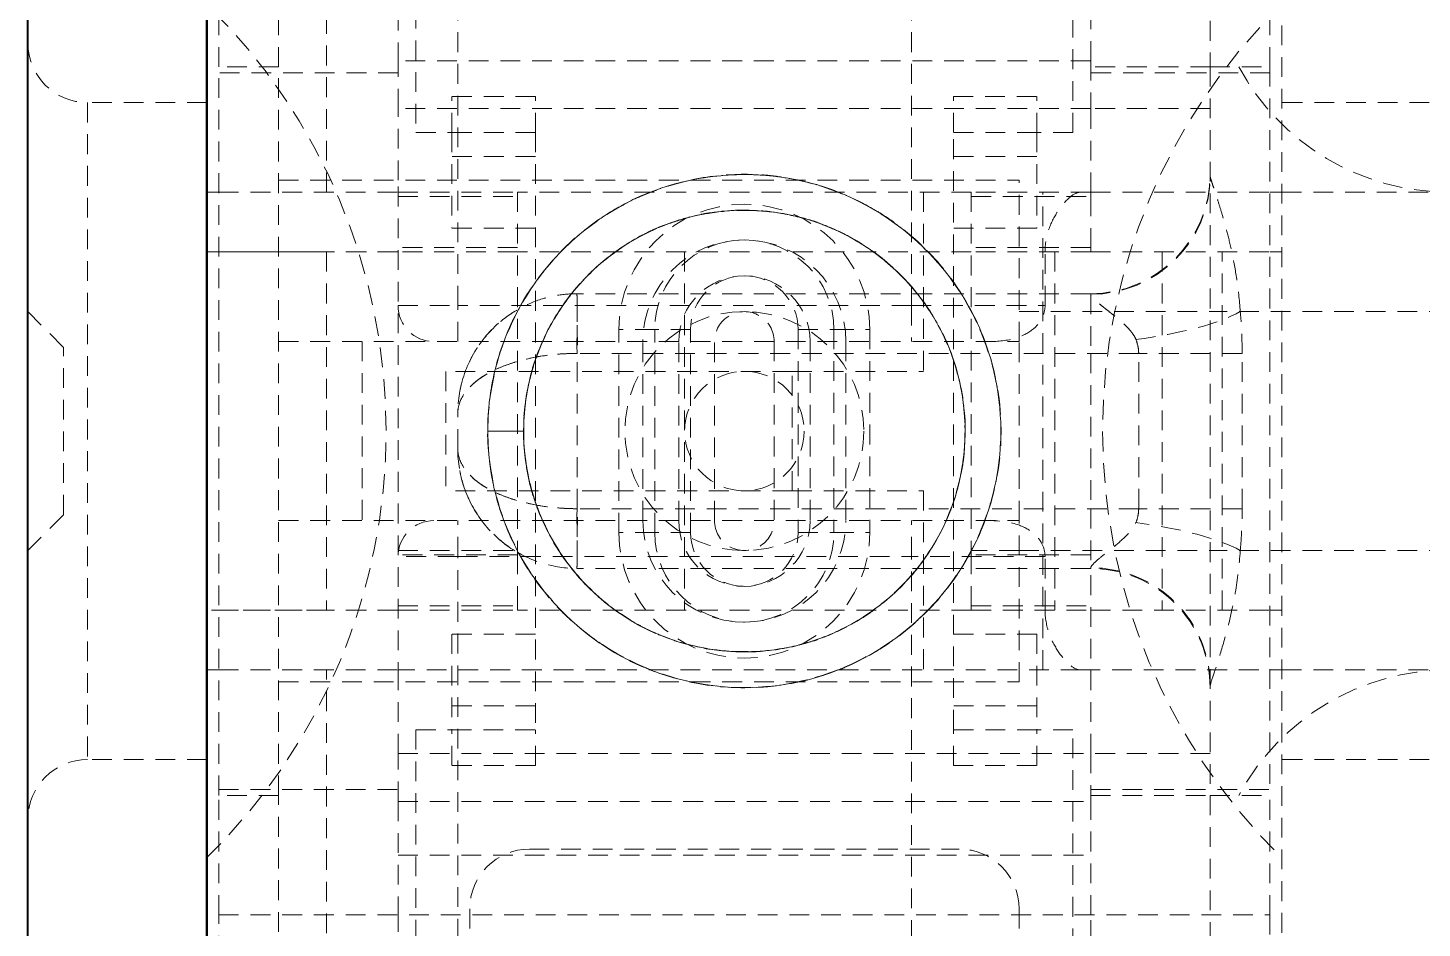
# Model space of a CAD drawing. Header units: inches. Extents: x 6934 to 18973, y 4254 to 7629.
# Drawn here: x 17077.08 to 17088.75, y 4861.29 to 4868.83 of the extents above; entities that cross this region are included whole.
import ezdxf

# ---------------------------------------------------------------- set-up
doc = ezdxf.new("R2010")
doc.units = ezdxf.units.IN
doc.header["$MEASUREMENT"] = 0
doc.linetypes.add('입력 정류부 ASSY$0$DASHED', pattern=[0.2067, 0.1654, -0.0413])
for name, color, linetype, lineweight, true_color in [('입력 정류부 ASSY$0$가려진 것(ISO)', 2, '입력 정류부 ASSY$0$DASHED', 18, 0xffff00), ('입력 정류부 ASSY$0$가려진 좁은 것(ISO)', 2, '입력 정류부 ASSY$0$DASHED', 18, 0xffff00), ('입력 정류부 ASSY$0$가시적인 것(ISO)', 3, 'Continuous', 40, 0x00ff00)]:
    doc.layers.add(name, color=color, linetype=linetype, lineweight=lineweight, true_color=true_color)

# ---------------------------------------------------------------- blocks, each defined once
blk = doc.blocks.new('입력 정류부 ASSY')
at = {"layer": '입력 정류부 ASSY$0$가려진 것(ISO)'}
for p, q in [((426.254, 611.099), (426.254, 607.94)), ((431.754, 607.94), (431.754, 611.099)), ((425.504, 607.44), (425.504, 610.44)), ((433.504, 601.24), (433.504, 609.64)), ((424.604, 608.49), (424.604, 609.49)), ((426.104, 609.49), (426.104, 608.54)), ((431.904, 608.54), (431.904, 609.49)), ((433.404, 608.49), (433.404, 609.49)), ((426.104, 608.14), (426.104, 608.54)), ((431.904, 608.54), (426.104, 608.54)), ((431.904, 608.54), (431.904, 608.14)), ((425.104, 608.49), (424.604, 608.49)), ((424.604, 602.39), (424.604, 608.49)), ((425.104, 602.39), (425.104, 608.49)), ((432.904, 608.49), (432.904, 602.39)), ((432.904, 608.49), (433.404, 608.49)), ((433.404, 608.49), (433.404, 602.39)), ((424.504, 608.19), (423.504, 608.19)), ((426.554, 607.94), (426.554, 608.24)), ((427.254, 608.24), (426.554, 608.24)), ((427.254, 607.94), (427.254, 608.24)), ((430.754, 607.94), (430.754, 608.24)), ((430.754, 608.24), (431.454, 608.24)), ((431.454, 607.94), (431.454, 608.24)), ((435.004, 608.19), (433.504, 608.19)), ((426.104, 607.54), (426.104, 608.14)), ((431.904, 608.14), (426.104, 608.14)), ((431.904, 607.44), (431.904, 608.14)), ((432.904, 608.14), (431.904, 608.14)), ((426.254, 607.94), (426.554, 607.94)), ((426.554, 607.94), (426.554, 607.14)), ((427.254, 607.94), (427.254, 602.94)), ((430.754, 602.94), (430.754, 607.94)), ((431.754, 607.94), (431.454, 607.94)), ((431.454, 607.94), (431.454, 607.14)), ((427.254, 607.74), (426.554, 607.74)), ((431.454, 607.74), (430.754, 607.74)), ((425.104, 607.54), (431.304, 607.54)), ((426.104, 603.34), (426.104, 607.54)), ((431.304, 606.19), (431.304, 607.54)), ((424.604, 607.44), (424.504, 607.44)), ((424.604, 607.44), (426.104, 607.44)), ((426.104, 607.44), (427.104, 607.44)), ((430.904, 607.44), (427.104, 607.44)), ((427.104, 607.44), (427.104, 604.44)), ((430.504, 607.44), (430.504, 605.94)), ((430.904, 607.44), (430.904, 604.44)), ((431.904, 607.44), (430.904, 607.44)), ((431.504, 603.44), (431.504, 607.44)), ((431.904, 607.404), (431.904, 607.44)), ((431.904, 607.44), (433.404, 607.44)), ((431.904, 607.404), (431.904, 606.977)), ((433.504, 607.44), (433.404, 607.44)), ((433.504, 607.44), (434.904, 607.44)), ((427.254, 607.14), (426.554, 607.14)), ((431.454, 607.14), (430.754, 607.14)), ((424.504, 606.94), (425.504, 606.94)), ((426.104, 606.94), (425.504, 606.94)), ((427.104, 606.94), (426.104, 606.94)), ((430.904, 606.94), (427.104, 606.94)), ((428.504, 606.94), (428.504, 603.94)), ((431.904, 606.94), (430.904, 606.94)), ((431.522, 606.49), (431.522, 606.94)), ((431.604, 606.94), (431.604, 603.94)), ((431.904, 606.977), (431.904, 606.94)), ((432.504, 606.94), (432.504, 603.94)), ((433.504, 606.94), (433.404, 606.94)), ((431.904, 606.59), (427.604, 606.59)), ((423.304, 606.14), (423.004, 606.44)), ((431.304, 606.44), (432.904, 606.44)), ((425.104, 606.19), (431.304, 606.19)), ((425.804, 606.19), (425.804, 604.69)), ((431.304, 604.69), (431.304, 606.19)), ((423.304, 604.74), (423.304, 606.14)), ((426.504, 605.94), (426.504, 604.94)), ((429.404, 605.94), (426.504, 605.94)), ((429.404, 605.94), (430.504, 605.94)), ((429.404, 604.94), (429.404, 605.94)), ((426.604, 605.29), (426.604, 605.59)), ((429.404, 604.94), (426.504, 604.94)), ((429.404, 604.94), (430.504, 604.94)), ((430.504, 604.94), (430.504, 603.44)), ((423.304, 604.74), (423.004, 604.44)), ((425.104, 604.69), (431.304, 604.69)), ((431.304, 603.34), (431.304, 604.69)), ((426.104, 604.44), (427.104, 604.44)), ((427.104, 604.44), (427.104, 604.404)), ((430.904, 604.404), (430.904, 604.44)), ((431.304, 604.44), (430.904, 604.44)), ((431.304, 604.44), (432.904, 604.44)), ((427.104, 603.977), (427.104, 604.404)), ((430.904, 603.977), (430.904, 604.404)), ((431.522, 603.94), (431.522, 604.39)), ((431.904, 604.29), (427.604, 604.29)), ((431.904, 602.74), (431.904, 604.29)), ((427.104, 603.94), (427.104, 603.977)), ((430.904, 603.977), (430.904, 603.94)), ((425.504, 603.94), (424.504, 603.94)), ((426.104, 603.94), (425.504, 603.94)), ((426.104, 603.94), (427.104, 603.94)), ((430.904, 603.94), (427.104, 603.94)), ((430.904, 603.94), (431.904, 603.94)), ((433.404, 603.94), (433.504, 603.94)), ((426.554, 603.74), (426.554, 602.94)), ((427.254, 603.74), (426.554, 603.74)), ((431.454, 603.74), (430.754, 603.74)), ((431.454, 603.74), (431.454, 602.94)), ((424.504, 603.44), (424.604, 603.44)), ((424.604, 603.44), (426.104, 603.44)), ((425.504, 600.44), (425.504, 603.44)), ((431.819, 603.44), (426.104, 603.44)), ((431.819, 603.44), (433.404, 603.44)), ((433.504, 603.44), (433.404, 603.44)), ((433.504, 603.44), (434.904, 603.44)), ((425.104, 603.34), (431.304, 603.34)), ((426.104, 602.74), (426.104, 603.34)), ((427.254, 603.14), (426.554, 603.14)), ((431.454, 603.14), (430.754, 603.14)), ((426.254, 602.94), (426.554, 602.94)), ((426.254, 602.94), (426.254, 599.782)), ((426.554, 602.64), (426.554, 602.94)), ((427.254, 602.64), (427.254, 602.94)), ((430.754, 602.64), (430.754, 602.94)), ((431.754, 602.94), (431.454, 602.94)), ((431.454, 602.64), (431.454, 602.94)), ((431.754, 599.782), (431.754, 602.94)), ((424.504, 602.69), (423.504, 602.69)), ((426.104, 602.34), (426.104, 602.74)), ((426.104, 602.74), (431.904, 602.74)), ((431.904, 602.74), (431.904, 602.34)), ((432.904, 602.74), (431.904, 602.74)), ((435.004, 602.69), (433.504, 602.69)), ((427.254, 602.64), (426.554, 602.64)), ((430.754, 602.64), (431.454, 602.64)), ((425.104, 602.39), (424.604, 602.39)), ((424.604, 601.39), (424.604, 602.39)), ((426.104, 602.34), (426.104, 601.39)), ((426.104, 602.34), (431.904, 602.34)), ((431.904, 601.39), (431.904, 602.34)), ((432.904, 602.39), (433.404, 602.39)), ((433.404, 601.39), (433.404, 602.39)), ((426.104, 601.89), (431.904, 601.89)), ((427.204, 601.94), (430.804, 601.94)), ((424.604, 601.39), (433.404, 601.39)), ((424.604, 595.74), (424.604, 601.39)), ((426.104, 595.94), (426.104, 601.39)), ((426.704, 601.44), (426.704, 600.44)), ((431.304, 601.44), (431.304, 600.44)), ((431.904, 588.44), (431.904, 601.39)), ((433.404, 601.39), (433.404, 587.94))]:
    blk.add_line(p, q, dxfattribs=at)
for radius in [1, 0.5]:
    blk.add_circle((429.004, 605.44), radius, dxfattribs=at)
for centre, radius, start, end in [((421.004, 605.44), 5, 314.427, 45.573), ((437.004, 605.44), 5, 134.427, 225.573), ((423.504, 608.69), 0.5, 180, 270), ((434.904, 609.44), 2, 208.3594, 270), ((431.904, 607.59), 1, 270, 359.9996), ((426.404, 606.49), 0.3, 180, 270), ((426.404, 604.39), 0.3, 90, 180), ((431.904, 603.29), 1, 359.9997, 90), ((434.904, 601.44), 2, 90, 151.6406), ((423.504, 602.19), 0.5, 90, 180), ((427.204, 601.44), 0.5, 90, 180), ((430.804, 601.44), 0.5, 0, 90)]:
    blk.add_arc(centre, radius, start, end, dxfattribs=at)
for points, knots in [([(426.857, 605.44), (426.856, 605.215), (426.89, 604.99), (426.96, 604.776), (426.999, 604.654), (427.05, 604.536), (427.111, 604.424), (427.28, 604.114), (427.524, 603.845), (427.817, 603.649), (427.904, 603.591), (427.995, 603.539), (428.089, 603.495), (428.314, 603.389), (428.559, 603.325), (428.806, 603.302), (429.141, 603.272), (429.483, 603.317), (429.796, 603.441), (429.811, 603.447), (429.827, 603.454), (429.842, 603.46), (430.167, 603.598), (430.455, 603.82), (430.677, 604.094), (430.813, 604.261), (430.924, 604.449), (431.003, 604.649), (431.054, 604.777), (431.092, 604.91), (431.116, 605.045), (431.179, 605.393), (431.158, 605.755), (431.052, 606.092), (431.024, 606.182), (430.99, 606.27), (430.95, 606.356), (430.84, 606.589), (430.685, 606.802), (430.499, 606.982), (430.264, 607.208), (429.979, 607.384), (429.669, 607.485), (429.643, 607.493), (429.618, 607.501), (429.593, 607.508), (429.253, 607.604), (428.89, 607.612), (428.545, 607.538), (428.344, 607.495), (428.149, 607.423), (427.969, 607.324), (427.839, 607.253), (427.718, 607.168), (427.607, 607.072), (427.34, 606.841), (427.129, 606.545), (427, 606.217), (426.969, 606.138), (426.943, 606.057), (426.922, 605.975), (426.855, 605.715), (426.84, 605.442), (426.873, 605.176), (426.913, 604.862), (427.019, 604.556), (427.189, 604.288), (427.208, 604.258), (427.229, 604.228), (427.25, 604.198), (427.454, 603.911), (427.732, 603.676), (428.047, 603.518), (428.222, 603.43), (428.409, 603.365), (428.601, 603.328), (428.756, 603.299), (428.914, 603.287), (429.07, 603.293), (429.423, 603.306), (429.773, 603.404), (430.079, 603.579), (430.144, 603.616), (430.207, 603.657), (430.268, 603.701), (430.493, 603.864), (430.684, 604.074), (430.83, 604.31), (430.991, 604.571), (431.099, 604.866), (431.137, 605.171), (431.143, 605.216), (431.147, 605.262), (431.15, 605.308), (431.171, 605.66), (431.102, 606.017), (430.955, 606.338), (430.878, 606.507), (430.78, 606.667), (430.661, 606.811), (430.555, 606.939), (430.432, 607.055), (430.299, 607.154), (430.016, 607.366), (429.683, 607.509), (429.334, 607.564), (429.269, 607.575), (429.204, 607.582), (429.139, 607.586), (428.852, 607.604), (428.562, 607.561), (428.291, 607.465), (428.011, 607.366), (427.749, 607.211), (427.533, 607.008), (427.492, 606.969), (427.453, 606.93), (427.416, 606.888), (427.179, 606.627), (427.009, 606.306), (426.921, 605.964), (426.877, 605.793), (426.854, 605.617), (426.854, 605.44), (426.854, 605.264), (426.877, 605.087), (426.921, 604.916), (427.009, 604.575), (427.179, 604.254), (427.416, 603.992), (427.453, 603.951), (427.492, 603.911), (427.533, 603.873), (427.749, 603.67), (428.011, 603.514), (428.291, 603.415), (428.562, 603.32), (428.852, 603.276), (429.139, 603.295), (429.204, 603.299), (429.269, 603.306), (429.334, 603.316), (429.683, 603.372), (430.016, 603.515), (430.299, 603.726), (430.432, 603.826), (430.555, 603.941), (430.661, 604.07), (430.78, 604.213), (430.878, 604.373), (430.955, 604.543), (431.102, 604.864), (431.171, 605.22), (431.15, 605.573), (431.147, 605.618), (431.143, 605.664), (431.137, 605.71), (431.099, 606.014), (430.991, 606.31), (430.83, 606.571), (430.684, 606.807), (430.493, 607.016), (430.268, 607.18), (430.207, 607.224), (430.144, 607.264), (430.079, 607.302), (429.773, 607.477), (429.423, 607.575), (429.07, 607.587), (428.914, 607.593), (428.756, 607.582), (428.601, 607.552), (428.409, 607.515), (428.222, 607.451), (428.047, 607.363), (427.732, 607.204), (427.454, 606.97), (427.25, 606.682), (427.229, 606.653), (427.208, 606.623), (427.189, 606.592), (427.019, 606.325), (426.913, 606.018), (426.873, 605.704), (426.84, 605.438), (426.855, 605.165), (426.922, 604.906), (426.943, 604.823), (426.969, 604.743), (427, 604.664), (427.129, 604.335), (427.34, 604.04), (427.607, 603.809), (427.718, 603.712), (427.839, 603.627), (427.969, 603.556), (428.149, 603.457), (428.344, 603.386), (428.545, 603.342), (428.89, 603.268), (429.253, 603.277), (429.593, 603.372), (429.618, 603.38), (429.643, 603.387), (429.669, 603.396), (429.979, 603.496), (430.264, 603.672), (430.499, 603.899), (430.685, 604.078), (430.84, 604.291), (430.95, 604.525), (430.99, 604.61), (431.024, 604.699), (431.052, 604.789), (431.158, 605.126), (431.179, 605.488), (431.116, 605.835), (431.092, 605.97), (431.054, 606.104), (431.003, 606.232), (430.924, 606.432), (430.813, 606.619), (430.677, 606.787), (430.455, 607.061), (430.167, 607.282), (429.842, 607.42), (429.827, 607.427), (429.811, 607.433), (429.796, 607.439), (429.483, 607.563), (429.141, 607.609), (428.806, 607.578), (428.559, 607.556), (428.314, 607.492), (428.089, 607.386), (427.995, 607.341), (427.904, 607.29), (427.817, 607.232), (427.524, 607.035), (427.28, 606.767), (427.111, 606.457), (427.05, 606.344), (426.999, 606.226), (426.96, 606.105), (426.89, 605.891), (426.856, 605.665), (426.857, 605.44)], [0, 0, 0, 0, 0.012497, 0.012497, 0.012497, 0.019608, 0.019608, 0.019608, 0.039216, 0.039216, 0.039216, 0.045003, 0.045003, 0.045003, 0.058824, 0.058824, 0.058824, 0.0775, 0.0775, 0.0775, 0.078431, 0.078431, 0.078431, 0.098039, 0.098039, 0.098039, 0.109997, 0.109997, 0.109997, 0.117647, 0.117647, 0.117647, 0.137255, 0.137255, 0.137255, 0.142503, 0.142503, 0.142503, 0.156863, 0.156863, 0.156863, 0.174999, 0.174999, 0.174999, 0.176471, 0.176471, 0.176471, 0.196078, 0.196078, 0.196078, 0.207498, 0.207498, 0.207498, 0.215686, 0.215686, 0.215686, 0.235294, 0.235294, 0.235294, 0.240003, 0.240003, 0.240003, 0.254902, 0.254902, 0.254902, 0.272499, 0.272499, 0.272499, 0.27451, 0.27451, 0.27451, 0.294118, 0.294118, 0.294118, 0.304999, 0.304999, 0.304999, 0.313725, 0.313725, 0.313725, 0.333333, 0.333333, 0.333333, 0.337503, 0.337503, 0.337503, 0.352941, 0.352941, 0.352941, 0.369998, 0.369998, 0.369998, 0.372549, 0.372549, 0.372549, 0.392157, 0.392157, 0.392157, 0.402499, 0.402499, 0.402499, 0.411765, 0.411765, 0.411765, 0.431373, 0.431373, 0.431373, 0.435003, 0.435003, 0.435003, 0.45098, 0.45098, 0.45098, 0.467498, 0.467498, 0.467498, 0.470588, 0.470588, 0.470588, 0.490196, 0.490196, 0.490196, 0.5, 0.5, 0.5, 0.509804, 0.509804, 0.509804, 0.529412, 0.529412, 0.529412, 0.532502, 0.532502, 0.532502, 0.54902, 0.54902, 0.54902, 0.564997, 0.564997, 0.564997, 0.568627, 0.568627, 0.568627, 0.588235, 0.588235, 0.588235, 0.597501, 0.597501, 0.597501, 0.607843, 0.607843, 0.607843, 0.627451, 0.627451, 0.627451, 0.630002, 0.630002, 0.630002, 0.647059, 0.647059, 0.647059, 0.662497, 0.662497, 0.662497, 0.666667, 0.666667, 0.666667, 0.686275, 0.686275, 0.686275, 0.695001, 0.695001, 0.695001, 0.705882, 0.705882, 0.705882, 0.72549, 0.72549, 0.72549, 0.727501, 0.727501, 0.727501, 0.745098, 0.745098, 0.745098, 0.759997, 0.759997, 0.759997, 0.764706, 0.764706, 0.764706, 0.784314, 0.784314, 0.784314, 0.792502, 0.792502, 0.792502, 0.803922, 0.803922, 0.803922, 0.823529, 0.823529, 0.823529, 0.825001, 0.825001, 0.825001, 0.843137, 0.843137, 0.843137, 0.857497, 0.857497, 0.857497, 0.862745, 0.862745, 0.862745, 0.882353, 0.882353, 0.882353, 0.890003, 0.890003, 0.890003, 0.901961, 0.901961, 0.901961, 0.921569, 0.921569, 0.921569, 0.9225, 0.9225, 0.9225, 0.941176, 0.941176, 0.941176, 0.954997, 0.954997, 0.954997, 0.960784, 0.960784, 0.960784, 0.980392, 0.980392, 0.980392, 0.987503, 0.987503, 0.987503, 1, 1, 1, 1]), ([(431.819, 607.44), (431.795, 607.44), (431.764, 607.426), (431.698, 607.371), (431.663, 607.331), (431.604, 607.243), (431.575, 607.19), (431.534, 607.071), (431.522, 607.004), (431.522, 606.94)], [-0.23893398, -0.23893398, -0.23893398, -0.23893398, -0.21753276, -0.21753276, -0.19613155, -0.19613155, -0.17687929, -0.17687929, -0.15762704, -0.15762704, -0.15762704, -0.15762704]), ([(427.156, 605.44), (427.156, 605.266), (427.18, 605.09), (427.228, 604.922), (427.233, 604.904), (427.239, 604.886), (427.245, 604.869), (427.283, 604.752), (427.333, 604.64), (427.394, 604.533), (427.465, 604.409), (427.55, 604.293), (427.647, 604.188), (427.764, 604.06), (427.898, 603.949), (428.046, 603.859), (428.101, 603.825), (428.158, 603.794), (428.217, 603.766), (428.245, 603.753), (428.274, 603.74), (428.303, 603.729), (428.506, 603.646), (428.726, 603.601), (428.945, 603.594), (429.164, 603.587), (429.385, 603.617), (429.593, 603.687), (429.624, 603.697), (429.655, 603.708), (429.685, 603.72), (429.745, 603.744), (429.803, 603.771), (429.86, 603.8), (430.018, 603.884), (430.164, 603.991), (430.293, 604.116), (430.391, 604.212), (430.478, 604.318), (430.554, 604.432), (430.621, 604.535), (430.679, 604.645), (430.724, 604.759), (430.732, 604.777), (430.738, 604.795), (430.745, 604.814), (430.803, 604.977), (430.838, 605.149), (430.848, 605.322), (430.852, 605.388), (430.853, 605.454), (430.85, 605.52), (430.84, 605.763), (430.783, 606.004), (430.68, 606.225), (430.677, 606.231), (430.674, 606.237), (430.671, 606.243), (430.568, 606.457), (430.421, 606.649), (430.245, 606.809), (430.187, 606.862), (430.126, 606.911), (430.061, 606.956), (429.924, 607.052), (429.773, 607.131), (429.615, 607.187), (429.602, 607.191), (429.589, 607.196), (429.576, 607.2), (429.448, 607.241), (429.316, 607.268), (429.182, 607.28), (429.057, 607.292), (428.931, 607.29), (428.806, 607.277), (428.617, 607.257), (428.43, 607.208), (428.256, 607.132), (428.207, 607.11), (428.159, 607.087), (428.113, 607.061), (428.089, 607.048), (428.065, 607.034), (428.042, 607.02), (427.85, 606.903), (427.68, 606.748), (427.543, 606.57), (427.536, 606.562), (427.53, 606.554), (427.524, 606.545), (427.4, 606.38), (427.303, 606.194), (427.24, 605.997), (427.23, 605.965), (427.221, 605.933), (427.212, 605.9), (427.194, 605.827), (427.179, 605.752), (427.17, 605.677), (427.149, 605.506), (427.152, 605.333), (427.178, 605.163), (427.199, 605.02), (427.237, 604.88), (427.291, 604.746), (427.332, 604.643), (427.383, 604.543), (427.442, 604.449), (427.456, 604.428), (427.47, 604.407), (427.484, 604.386), (427.586, 604.239), (427.712, 604.107), (427.852, 603.996), (427.892, 603.964), (427.933, 603.934), (427.975, 603.906), (428.177, 603.771), (428.404, 603.674), (428.641, 603.626), (428.647, 603.625), (428.652, 603.624), (428.658, 603.623), (428.675, 603.62), (428.692, 603.617), (428.709, 603.614), (428.931, 603.579), (429.159, 603.585), (429.378, 603.631), (429.468, 603.65), (429.557, 603.675), (429.643, 603.706), (429.796, 603.762), (429.942, 603.837), (430.075, 603.931), (430.08, 603.935), (430.086, 603.94), (430.092, 603.944), (430.21, 604.03), (430.317, 604.13), (430.412, 604.242), (430.486, 604.33), (430.552, 604.425), (430.609, 604.524), (430.709, 604.699), (430.781, 604.889), (430.82, 605.087), (430.828, 605.127), (430.835, 605.168), (430.84, 605.208), (430.842, 605.228), (430.844, 605.249), (430.846, 605.269), (430.867, 605.5), (430.843, 605.735), (430.778, 605.958), (430.772, 605.979), (430.765, 606.001), (430.758, 606.022), (430.696, 606.208), (430.606, 606.385), (430.49, 606.543), (430.471, 606.569), (430.45, 606.594), (430.43, 606.619), (430.374, 606.687), (430.313, 606.75), (430.248, 606.809), (430.127, 606.918), (429.991, 607.01), (429.847, 607.085), (429.71, 607.154), (429.565, 607.208), (429.416, 607.243), (429.319, 607.266), (429.22, 607.28), (429.12, 607.287), (429.091, 607.288), (429.061, 607.29), (429.032, 607.29), (428.845, 607.292), (428.658, 607.265), (428.479, 607.211), (428.444, 607.201), (428.409, 607.19), (428.375, 607.177), (428.151, 607.096), (427.942, 606.973), (427.765, 606.814), (427.756, 606.806), (427.747, 606.797), (427.738, 606.789), (427.717, 606.769), (427.696, 606.748), (427.675, 606.727), (427.528, 606.574), (427.408, 606.395), (427.321, 606.202), (427.278, 606.107), (427.243, 606.009), (427.217, 605.909), (427.176, 605.756), (427.154, 605.598), (427.154, 605.44), (427.154, 605.282), (427.176, 605.124), (427.217, 604.971), (427.243, 604.871), (427.278, 604.773), (427.321, 604.679), (427.408, 604.485), (427.528, 604.306), (427.675, 604.153), (427.696, 604.132), (427.717, 604.112), (427.738, 604.092), (427.747, 604.083), (427.756, 604.075), (427.765, 604.067), (427.942, 603.907), (428.151, 603.784), (428.375, 603.703), (428.409, 603.691), (428.444, 603.679), (428.479, 603.669), (428.658, 603.616), (428.845, 603.588), (429.032, 603.591), (429.061, 603.591), (429.091, 603.592), (429.12, 603.594), (429.22, 603.6), (429.319, 603.615), (429.416, 603.638), (429.565, 603.673), (429.71, 603.726), (429.847, 603.796), (429.991, 603.87), (430.127, 603.963), (430.248, 604.071), (430.313, 604.13), (430.374, 604.193), (430.43, 604.261), (430.45, 604.286), (430.471, 604.312), (430.49, 604.338), (430.606, 604.495), (430.696, 604.672), (430.758, 604.858), (430.765, 604.88), (430.772, 604.901), (430.778, 604.923), (430.843, 605.146), (430.867, 605.381), (430.846, 605.612), (430.844, 605.632), (430.842, 605.652), (430.84, 605.672), (430.835, 605.713), (430.828, 605.754), (430.82, 605.794), (430.781, 605.991), (430.709, 606.182), (430.609, 606.356), (430.552, 606.456), (430.486, 606.551), (430.412, 606.638), (430.317, 606.75), (430.21, 606.851), (430.092, 606.937), (430.086, 606.941), (430.08, 606.945), (430.075, 606.949), (429.942, 607.043), (429.796, 607.119), (429.643, 607.175), (429.557, 607.206), (429.468, 607.231), (429.378, 607.249), (429.159, 607.295), (428.931, 607.302), (428.709, 607.266), (428.692, 607.264), (428.675, 607.261), (428.658, 607.257), (428.652, 607.256), (428.647, 607.255), (428.641, 607.254), (428.404, 607.207), (428.177, 607.11), (427.975, 606.975), (427.933, 606.946), (427.892, 606.916), (427.852, 606.885), (427.712, 606.773), (427.586, 606.641), (427.484, 606.494), (427.47, 606.473), (427.456, 606.453), (427.442, 606.432), (427.383, 606.337), (427.332, 606.238), (427.291, 606.134), (427.237, 606), (427.199, 605.86), (427.178, 605.718), (427.152, 605.548), (427.149, 605.374), (427.17, 605.204), (427.179, 605.128), (427.194, 605.054), (427.212, 604.98), (427.221, 604.948), (427.23, 604.916), (427.24, 604.884), (427.303, 604.687), (427.4, 604.501), (427.524, 604.335), (427.53, 604.327), (427.536, 604.319), (427.543, 604.31), (427.68, 604.132), (427.85, 603.978), (428.042, 603.86), (428.065, 603.846), (428.089, 603.832), (428.113, 603.819), (428.159, 603.794), (428.207, 603.77), (428.256, 603.749), (428.43, 603.672), (428.617, 603.624), (428.806, 603.603), (428.931, 603.59), (429.057, 603.589), (429.182, 603.6), (429.316, 603.613), (429.448, 603.639), (429.576, 603.681), (429.589, 603.685), (429.602, 603.689), (429.615, 603.694), (429.773, 603.75), (429.924, 603.828), (430.061, 603.925), (430.126, 603.97), (430.187, 604.019), (430.245, 604.072), (430.421, 604.231), (430.568, 604.424), (430.671, 604.638), (430.673, 604.643), (430.676, 604.648), (430.678, 604.653), (430.782, 604.874), (430.84, 605.117), (430.85, 605.361), (430.853, 605.427), (430.852, 605.493), (430.848, 605.559), (430.838, 605.732), (430.803, 605.904), (430.745, 606.067), (430.738, 606.085), (430.732, 606.103), (430.724, 606.121), (430.679, 606.236), (430.621, 606.346), (430.554, 606.449), (430.478, 606.563), (430.391, 606.669), (430.293, 606.764), (430.164, 606.889), (430.018, 606.996), (429.86, 607.08), (429.803, 607.11), (429.745, 607.137), (429.685, 607.16), (429.655, 607.172), (429.624, 607.183), (429.593, 607.194), (429.385, 607.263), (429.164, 607.294), (428.945, 607.287), (428.726, 607.28), (428.506, 607.235), (428.303, 607.152), (428.274, 607.14), (428.245, 607.128), (428.217, 607.114), (428.158, 607.087), (428.101, 607.056), (428.046, 607.022), (427.898, 606.931), (427.764, 606.82), (427.647, 606.693), (427.55, 606.588), (427.465, 606.472), (427.394, 606.347), (427.333, 606.241), (427.283, 606.128), (427.245, 606.012), (427.239, 605.994), (427.233, 605.976), (427.228, 605.958), (427.18, 605.79), (427.156, 605.615), (427.156, 605.44)], [0, 0, 0, 0, 0.011283, 0.011283, 0.011283, 0.012497, 0.012497, 0.012497, 0.020408, 0.020408, 0.020408, 0.02965, 0.02965, 0.02965, 0.040816, 0.040816, 0.040816, 0.045003, 0.045003, 0.045003, 0.047028, 0.047028, 0.047028, 0.061224, 0.061224, 0.061224, 0.075391, 0.075391, 0.075391, 0.077497, 0.077497, 0.077497, 0.081633, 0.081633, 0.081633, 0.093215, 0.093215, 0.093215, 0.102041, 0.102041, 0.102041, 0.110003, 0.110003, 0.110003, 0.111256, 0.111256, 0.111256, 0.122449, 0.122449, 0.122449, 0.126707, 0.126707, 0.126707, 0.142423, 0.142423, 0.142423, 0.142857, 0.142857, 0.142857, 0.158196, 0.158196, 0.158196, 0.163265, 0.163265, 0.163265, 0.17412, 0.17412, 0.17412, 0.174998, 0.174998, 0.174998, 0.183673, 0.183673, 0.183673, 0.191768, 0.191768, 0.191768, 0.204082, 0.204082, 0.204082, 0.207503, 0.207503, 0.207503, 0.209272, 0.209272, 0.209272, 0.223817, 0.223817, 0.223817, 0.22449, 0.22449, 0.22449, 0.237834, 0.237834, 0.237834, 0.239996, 0.239996, 0.239996, 0.244898, 0.244898, 0.244898, 0.255999, 0.255999, 0.255999, 0.265306, 0.265306, 0.265306, 0.272504, 0.272504, 0.272504, 0.274118, 0.274118, 0.274118, 0.285714, 0.285714, 0.285714, 0.288994, 0.288994, 0.288994, 0.304643, 0.304643, 0.304643, 0.304999, 0.304999, 0.304999, 0.306122, 0.306122, 0.306122, 0.320616, 0.320616, 0.320616, 0.326531, 0.326531, 0.326531, 0.337053, 0.337053, 0.337053, 0.337499, 0.337499, 0.337499, 0.346939, 0.346939, 0.346939, 0.35436, 0.35436, 0.35436, 0.367347, 0.367347, 0.367347, 0.370002, 0.370002, 0.370002, 0.371311, 0.371311, 0.371311, 0.386291, 0.386291, 0.386291, 0.387755, 0.387755, 0.387755, 0.400395, 0.400395, 0.400395, 0.402496, 0.402496, 0.402496, 0.408163, 0.408163, 0.408163, 0.418665, 0.418665, 0.418665, 0.428571, 0.428571, 0.428571, 0.435004, 0.435004, 0.435004, 0.43691, 0.43691, 0.43691, 0.44898, 0.44898, 0.44898, 0.451323, 0.451323, 0.451323, 0.466707, 0.466707, 0.466707, 0.467499, 0.467499, 0.467499, 0.469388, 0.469388, 0.469388, 0.483099, 0.483099, 0.483099, 0.489796, 0.489796, 0.489796, 0.5, 0.5, 0.5, 0.510204, 0.510204, 0.510204, 0.516901, 0.516901, 0.516901, 0.530612, 0.530612, 0.530612, 0.532501, 0.532501, 0.532501, 0.533293, 0.533293, 0.533293, 0.548677, 0.548677, 0.548677, 0.55102, 0.55102, 0.55102, 0.56309, 0.56309, 0.56309, 0.564996, 0.564996, 0.564996, 0.571429, 0.571429, 0.571429, 0.581335, 0.581335, 0.581335, 0.591837, 0.591837, 0.591837, 0.597504, 0.597504, 0.597504, 0.599605, 0.599605, 0.599605, 0.612245, 0.612245, 0.612245, 0.613709, 0.613709, 0.613709, 0.628689, 0.628689, 0.628689, 0.629998, 0.629998, 0.629998, 0.632653, 0.632653, 0.632653, 0.64564, 0.64564, 0.64564, 0.653061, 0.653061, 0.653061, 0.662501, 0.662501, 0.662501, 0.662947, 0.662947, 0.662947, 0.673469, 0.673469, 0.673469, 0.679384, 0.679384, 0.679384, 0.693878, 0.693878, 0.693878, 0.695001, 0.695001, 0.695001, 0.695357, 0.695357, 0.695357, 0.711006, 0.711006, 0.711006, 0.714286, 0.714286, 0.714286, 0.725882, 0.725882, 0.725882, 0.727496, 0.727496, 0.727496, 0.734694, 0.734694, 0.734694, 0.744001, 0.744001, 0.744001, 0.755102, 0.755102, 0.755102, 0.760004, 0.760004, 0.760004, 0.762166, 0.762166, 0.762166, 0.77551, 0.77551, 0.77551, 0.776183, 0.776183, 0.776183, 0.790728, 0.790728, 0.790728, 0.792497, 0.792497, 0.792497, 0.795918, 0.795918, 0.795918, 0.808232, 0.808232, 0.808232, 0.816327, 0.816327, 0.816327, 0.825002, 0.825002, 0.825002, 0.82588, 0.82588, 0.82588, 0.836735, 0.836735, 0.836735, 0.841804, 0.841804, 0.841804, 0.857143, 0.857143, 0.857143, 0.8575, 0.8575, 0.8575, 0.873293, 0.873293, 0.873293, 0.877551, 0.877551, 0.877551, 0.888744, 0.888744, 0.888744, 0.889997, 0.889997, 0.889997, 0.897959, 0.897959, 0.897959, 0.906785, 0.906785, 0.906785, 0.918367, 0.918367, 0.918367, 0.922503, 0.922503, 0.922503, 0.924609, 0.924609, 0.924609, 0.938776, 0.938776, 0.938776, 0.952972, 0.952972, 0.952972, 0.954997, 0.954997, 0.954997, 0.959184, 0.959184, 0.959184, 0.97035, 0.97035, 0.97035, 0.979592, 0.979592, 0.979592, 0.987503, 0.987503, 0.987503, 0.988717, 0.988717, 0.988717, 1, 1, 1, 1]), ([(427.604, 606.59), (427.546, 606.59), (427.488, 606.585), (427.43, 606.575), (427.391, 606.568), (427.352, 606.559), (427.313, 606.547), (427.247, 606.527), (427.182, 606.499), (427.12, 606.465), (427.093, 606.45), (427.067, 606.434), (427.041, 606.416), (426.973, 606.37), (426.91, 606.315), (426.854, 606.251), (426.84, 606.235), (426.826, 606.218), (426.813, 606.201), (426.754, 606.125), (426.705, 606.038), (426.67, 605.946), (426.666, 605.935), (426.662, 605.925), (426.658, 605.915), (426.623, 605.811), (426.605, 605.701), (426.604, 605.59)], [0, 0, 0, 0, 0.118881, 0.118881, 0.118881, 0.2, 0.2, 0.2, 0.338918, 0.338918, 0.338918, 0.4, 0.4, 0.4, 0.55937, 0.55937, 0.55937, 0.6, 0.6, 0.6, 0.779785, 0.779785, 0.779785, 0.8, 0.8, 0.8, 1, 1, 1, 1]), ([(431.068, 606.19), (431.138, 606.19), (431.223, 606.2), (431.336, 606.238), (431.387, 606.265), (431.454, 606.32), (431.483, 606.356), (431.513, 606.419), (431.522, 606.458), (431.522, 606.49)], [0.06281696, 0.06281696, 0.06281696, 0.06281696, 0.0840494, 0.0840494, 0.09856964, 0.09856964, 0.10998952, 0.10998952, 0.119797, 0.119797, 0.119797, 0.119797]), ([(426.621, 605.77), (426.642, 605.887), (426.685, 606.002), (426.754, 606.117), (426.761, 606.128), (426.768, 606.139)], [0, 0, 0, 0, 0.03962433, 0.03962433, 0.04381187, 0.04381187, 0.04381187, 0.04381187]), ([(427.156, 605.44), (427.156, 605.44), (427.155, 605.44), (427.149, 605.44), (427.145, 605.44), (427.129, 605.44), (427.114, 605.44), (427.082, 605.44), (427.066, 605.44), (427.033, 605.44), (427.019, 605.44), (426.99, 605.44), (426.975, 605.44), (426.943, 605.44), (426.926, 605.44), (426.896, 605.44), (426.882, 605.44), (426.867, 605.44), (426.863, 605.44), (426.858, 605.44), (426.857, 605.44), (426.857, 605.44)], [-0.04471178, -0.04471178, -0.04471178, -0.04471178, -0.04175004, -0.04175004, -0.03872793, -0.03872793, -0.03247397, -0.03247397, -0.02731918, -0.02731918, -0.02300158, -0.02300158, -0.01852373, -0.01852373, -0.01277398, -0.01277398, -0.00628498, -0.00628498, -0.00311381, -0.00311381, -0.00000272, -0.00000272, -0.00000272, -0.00000272]), ([(426.768, 604.742), (426.706, 604.837), (426.66, 604.942), (426.629, 605.07), (426.624, 605.09), (426.621, 605.111)], [0, 0, 0, 0, 0.03692116, 0.03692116, 0.04384371, 0.04384371, 0.04384371, 0.04384371]), ([(427.082, 604.437), (426.994, 604.491), (426.915, 604.558), (426.843, 604.641), (426.837, 604.649), (426.83, 604.657)], [0, 0, 0, 0, 0.0319511, 0.0319511, 0.03527088, 0.03527088, 0.03527088, 0.03527088]), ([(431.522, 604.39), (431.522, 604.423), (431.513, 604.461), (431.483, 604.525), (431.454, 604.56), (431.387, 604.616), (431.336, 604.642), (431.223, 604.68), (431.138, 604.69), (431.068, 604.69)], [-0.35939099, -0.35939099, -0.35939099, -0.35939099, -0.34958352, -0.34958352, -0.33816364, -0.33816364, -0.32364339, -0.32364339, -0.30241096, -0.30241096, -0.30241096, -0.30241096]), ([(431.522, 603.94), (431.522, 603.876), (431.534, 603.81), (431.575, 603.691), (431.604, 603.638), (431.663, 603.549), (431.698, 603.509), (431.764, 603.454), (431.795, 603.44), (431.819, 603.44)], [0.15762704, 0.15762704, 0.15762704, 0.15762704, 0.17687929, 0.17687929, 0.19613155, 0.19613155, 0.21753276, 0.21753276, 0.23893398, 0.23893398, 0.23893398, 0.23893398])]:
    blk.add_open_spline(points, degree=3, knots=knots, dxfattribs=at)
for points in [[(426.83, 606.223), (426.899, 606.308), (426.985, 606.384), (427.082, 606.443)], [(426.857, 605.44), (426.857, 605.44), (426.857, 605.44), (426.857, 605.44)], [(426.604, 605.29), (426.604, 605.179), (426.641, 604.96), (426.8, 604.667), (427.034, 604.45), (427.31, 604.319), (427.507, 604.29), (427.604, 604.29)]]:
    blk.add_open_spline(points, degree=3, dxfattribs=at)
at = {"layer": '입력 정류부 ASSY$0$가려진 좁은 것(ISO)'}
for p, q in [((432.904, 622.94), (432.904, 608.49)), ((430.404, 606.49), (430.404, 622.44)), ((425.104, 608.49), (425.104, 614.94)), ((426.604, 606.49), (426.604, 614.999)), ((426.104, 608.44), (424.604, 608.44)), ((432.904, 608.49), (431.904, 608.49)), ((433.404, 608.44), (431.904, 608.44)), ((423.504, 608.19), (423.504, 602.69)), ((427.254, 607.94), (426.554, 607.94)), ((431.454, 607.94), (430.754, 607.94)), ((426.104, 607.404), (427.104, 607.404)), ((430.904, 607.404), (431.904, 607.404)), ((424.604, 606.94), (426.104, 606.94)), ((425.504, 606.94), (425.504, 603.94)), ((427.104, 606.977), (426.104, 606.977)), ((431.904, 606.977), (430.904, 606.977)), ((431.904, 606.94), (433.404, 606.94)), ((433.004, 603.94), (433.004, 606.94)), ((431.904, 606.59), (431.904, 606.585)), ((431.904, 606.585), (431.904, 606.09)), ((426.104, 606.49), (426.604, 606.49)), ((430.404, 606.49), (426.604, 606.49)), ((430.404, 606.49), (431.522, 606.49)), ((430.404, 606.49), (430.404, 606.19)), ((434.904, 606.44), (432.904, 606.44)), ((427.954, 604.59), (427.954, 606.29)), ((428.254, 606.29), (427.954, 606.29)), ((428.254, 604.59), (428.254, 606.29)), ((428.554, 606.29), (428.254, 606.29)), ((428.554, 604.59), (428.554, 606.29)), ((429.454, 606.29), (429.454, 604.59)), ((429.454, 606.29), (429.754, 606.29)), ((429.754, 606.29), (429.754, 604.59)), ((429.754, 606.29), (430.054, 606.29)), ((430.054, 606.29), (430.054, 604.59)), ((428.154, 604.69), (428.154, 606.19)), ((428.454, 604.69), (428.454, 606.19)), ((428.754, 604.69), (428.754, 606.19)), ((429.254, 606.19), (429.254, 604.69)), ((429.554, 606.19), (429.554, 604.69)), ((429.854, 606.19), (429.854, 604.69)), ((432.306, 606.09), (427.604, 606.09)), ((427.604, 604.79), (427.604, 606.09)), ((431.904, 606.09), (431.904, 604.79)), ((432.306, 604.79), (432.306, 606.09)), ((433.172, 604.79), (433.172, 606.09)), ((432.306, 604.79), (427.604, 604.79)), ((431.904, 604.79), (431.904, 604.296)), ((433.172, 604.79), (432.306, 604.79)), ((426.604, 604.39), (426.604, 604.69)), ((428.254, 604.59), (427.954, 604.59)), ((428.554, 604.59), (428.254, 604.59)), ((429.454, 604.59), (429.754, 604.59)), ((429.754, 604.59), (430.054, 604.59)), ((434.904, 604.44), (432.904, 604.44)), ((427.104, 604.404), (426.104, 604.404)), ((426.604, 604.39), (426.104, 604.39)), ((426.604, 604.39), (430.404, 604.39)), ((426.604, 595.882), (426.604, 604.39)), ((431.522, 604.39), (430.404, 604.39)), ((430.404, 588.44), (430.404, 604.39)), ((431.904, 604.404), (430.904, 604.404)), ((431.904, 604.296), (431.904, 604.29)), ((426.104, 603.977), (427.104, 603.977)), ((430.904, 603.977), (431.904, 603.977)), ((424.604, 603.94), (426.104, 603.94)), ((431.904, 603.94), (433.404, 603.94)), ((426.554, 602.94), (427.254, 602.94)), ((431.454, 602.94), (430.754, 602.94)), ((424.604, 602.44), (426.104, 602.44)), ((431.904, 602.44), (433.404, 602.44)), ((425.104, 595.94), (425.104, 602.39)), ((431.904, 602.39), (432.904, 602.39)), ((432.904, 602.39), (432.904, 587.94))]:
    blk.add_line(p, q, dxfattribs=at)
for centre, radius, start, end in [((429.004, 606.29), 1.05, 0, 180), ((429.004, 606.19), 0.85, 0, 180), ((429.004, 606.29), 0.75, 0, 180), ((429.004, 606.19), 0.55, 0, 180), ((429.004, 606.29), 0.45, 0, 180), ((429.004, 606.19), 0.25, 0, 180.0001), ((429.004, 604.69), 0.85, 180, 0), ((429.004, 604.69), 0.55, 180, 0), ((429.004, 604.69), 0.25, 180, 0.0001), ((429.004, 604.59), 1.05, 180, 0), ((429.004, 604.59), 0.75, 180, 0), ((429.004, 604.59), 0.45, 180, 0)]:
    blk.add_arc(centre, radius, start, end, dxfattribs=at)
for centre, major_axis, ratio, start_param, end_param in [((431.904, 607.574), (1, 0), 0.988952, 4.712389, 6.283178), ((426.604, 606.49), (0, -0.3), 0.00001, 0.048711, 1.595181), ((432.283, 606.44), (-0.991, -0.132), 0.231371, 1.539992, 2.618319), ((432.306, 606.09), (-1, 0), 0.00001, 3.665172, 4.712361), ((430.404, 604.39), (0, 0.3), 0.00001, 4.709136, 6.276682), ((432.283, 604.44), (-0.991, 0.132), 0.231342, 3.664826, 4.743192), ((431.904, 603.307), (1, -0.001), 0.988931, 0.000897, 1.571949)]:
    blk.add_ellipse(centre, major_axis=major_axis, ratio=ratio, start_param=start_param, end_param=end_param, dxfattribs=at)
for points in [[(433.157, 606.44), (433.15, 606.54), (433.129, 606.72), (433.088, 606.937), (433.047, 607.108), (433.009, 607.242), (432.976, 607.348), (432.95, 607.429), (432.93, 607.488), (432.917, 607.528), (432.909, 607.554), (432.905, 607.569), (432.904, 607.573), (432.904, 607.574)], [(427.604, 606.59), (427.6, 606.59), (427.606, 606.564), (427.604, 606.453), (427.603, 606.287), (427.608, 606.156), (427.604, 606.09)], [(427.604, 606.09), (427.6, 606.155), (427.606, 606.286), (427.604, 606.453), (427.603, 606.564), (427.608, 606.59), (427.604, 606.59)], [(426.604, 605.59), (426.604, 605.647), (426.641, 605.755), (426.8, 605.902), (427.034, 606.01), (427.31, 606.076), (427.507, 606.09), (427.604, 606.09)], [(426.604, 605.29), (426.604, 605.234), (426.641, 605.126), (426.8, 604.978), (427.034, 604.871), (427.31, 604.804), (427.507, 604.79), (427.604, 604.79)], [(427.604, 604.29), (427.6, 604.29), (427.606, 604.316), (427.604, 604.427), (427.603, 604.594), (427.608, 604.725), (427.604, 604.79)], [(427.604, 604.79), (427.6, 604.725), (427.606, 604.594), (427.604, 604.428), (427.603, 604.316), (427.608, 604.29), (427.604, 604.29)], [(432.283, 604.674), (432.291, 604.693), (432.302, 604.732), (432.306, 604.771), (432.306, 604.79)]]:
    blk.add_open_spline(points, degree=3, dxfattribs=at)
for points, knots in [([(432.283, 606.207), (432.278, 606.219), (432.272, 606.231), (432.264, 606.243), (432.257, 606.255), (432.248, 606.266), (432.239, 606.277), (432.229, 606.29), (432.218, 606.302), (432.206, 606.313), (432.198, 606.322), (432.189, 606.33), (432.181, 606.338), (432.167, 606.351), (432.154, 606.362), (432.14, 606.374), (432.133, 606.38), (432.126, 606.385), (432.119, 606.391), (432.105, 606.403), (432.091, 606.414), (432.077, 606.425), (432.072, 606.429), (432.067, 606.433), (432.063, 606.436), (432.048, 606.448), (432.035, 606.459), (432.022, 606.469), (432.019, 606.471), (432.017, 606.473), (432.014, 606.475), (431.999, 606.487), (431.986, 606.498), (431.974, 606.508), (431.963, 606.518), (431.953, 606.526), (431.945, 606.534), (431.937, 606.541), (431.93, 606.548), (431.925, 606.553), (431.92, 606.559), (431.916, 606.564), (431.913, 606.568), (431.912, 606.569), (431.912, 606.569), (431.911, 606.57), (431.909, 606.573), (431.907, 606.576), (431.906, 606.578), (431.906, 606.579), (431.906, 606.579), (431.905, 606.58), (431.905, 606.582), (431.904, 606.583), (431.904, 606.585)], [0.000045, 0.000045, 0.000045, 0.000045, 0.0442222, 0.0442222, 0.0442222, 0.0909091, 0.0909091, 0.0909091, 0.1431835, 0.1431835, 0.1431835, 0.1818182, 0.1818182, 0.1818182, 0.2414368, 0.2414368, 0.2414368, 0.2727273, 0.2727273, 0.2727273, 0.3397473, 0.3397473, 0.3397473, 0.3636364, 0.3636364, 0.3636364, 0.4381482, 0.4381482, 0.4381482, 0.4545455, 0.4545455, 0.4545455, 0.5454545, 0.5454545, 0.5454545, 0.6363636, 0.6363636, 0.6363636, 0.7272727, 0.7272727, 0.7272727, 0.8181818, 0.8181818, 0.8181818, 0.8317539, 0.8317539, 0.8317539, 0.9090909, 0.9090909, 0.9090909, 0.9301024, 0.9301024, 0.9301024, 1, 1, 1, 1]), ([(433.172, 606.09), (433.172, 606.149), (433.17, 606.267), (433.162, 606.383), (433.157, 606.44)], [0, 0, 0, 0, 0.5, 0.9999411, 0.9999411, 0.9999411, 0.9999411]), ([(432.306, 606.09), (432.306, 606.11), (432.302, 606.149), (432.29, 606.188), (432.283, 606.207)], [0.0000316, 0.0000316, 0.0000316, 0.0000316, 0.5, 1, 1, 1, 1]), ([(427.604, 606.09), (427.546, 606.09), (427.488, 606.088), (427.43, 606.083), (427.391, 606.079), (427.352, 606.074), (427.313, 606.069), (427.247, 606.059), (427.182, 606.045), (427.12, 606.028), (427.093, 606.02), (427.067, 606.012), (427.041, 606.003), (426.973, 605.98), (426.91, 605.953), (426.854, 605.921), (426.84, 605.913), (426.826, 605.904), (426.813, 605.896), (426.754, 605.857), (426.705, 605.814), (426.67, 605.768), (426.666, 605.763), (426.662, 605.758), (426.658, 605.752), (426.623, 605.701), (426.605, 605.647), (426.604, 605.59)], [0, 0, 0, 0, 0.118881, 0.118881, 0.118881, 0.2, 0.2, 0.2, 0.338918, 0.338918, 0.338918, 0.4, 0.4, 0.4, 0.55937, 0.55937, 0.55937, 0.6, 0.6, 0.6, 0.779785, 0.779785, 0.779785, 0.8, 0.8, 0.8, 1, 1, 1, 1]), ([(426.857, 605.44), (426.857, 605.44), (426.888, 605.441), (426.931, 605.44), (426.953, 605.44), (426.98, 605.44), (427.006, 605.44), (427.032, 605.44), (427.057, 605.44), (427.078, 605.44), (427.123, 605.44), (427.156, 605.44), (427.156, 605.44)], [0.000014, 0.000014, 0.000014, 0.000014, 0.3333333, 0.3333333, 0.3333333, 0.5043893, 0.5043893, 0.5043893, 0.6666667, 0.6666667, 0.6666667, 1, 1, 1, 1]), ([(427.156, 605.44), (427.156, 605.44), (427.138, 605.44), (427.109, 605.44), (427.1, 605.44), (427.09, 605.44), (427.079, 605.44), (427.057, 605.44), (427.032, 605.44), (427.006, 605.44), (426.98, 605.44), (426.953, 605.44), (426.931, 605.44), (426.909, 605.44), (426.89, 605.44), (426.877, 605.44), (426.864, 605.44), (426.857, 605.44), (426.857, 605.44)], [0.0000031, 0.0000031, 0.0000031, 0.0000031, 0.2498373, 0.2498373, 0.2498373, 0.3333333, 0.3333333, 0.3333333, 0.4956055, 0.4956055, 0.4956055, 0.6666667, 0.6666667, 0.6666667, 0.8364147, 0.8364147, 0.8364147, 0.9999934, 0.9999934, 0.9999934, 0.9999934]), ([(427.156, 605.44), (427.156, 605.44), (427.138, 605.44), (427.109, 605.44), (427.1, 605.44), (427.09, 605.44), (427.079, 605.44), (427.057, 605.44), (427.032, 605.44), (427.006, 605.44), (426.98, 605.44), (426.953, 605.44), (426.931, 605.44), (426.909, 605.44), (426.89, 605.44), (426.877, 605.44), (426.864, 605.44), (426.857, 605.44), (426.857, 605.44)], [0.0000031, 0.0000031, 0.0000031, 0.0000031, 0.2498373, 0.2498373, 0.2498373, 0.3333333, 0.3333333, 0.3333333, 0.4956055, 0.4956055, 0.4956055, 0.6666667, 0.6666667, 0.6666667, 0.8364147, 0.8364147, 0.8364147, 0.9999934, 0.9999934, 0.9999934, 0.9999934]), ([(426.857, 605.44), (426.857, 605.44), (426.888, 605.44), (426.931, 605.44), (426.953, 605.44), (426.98, 605.44), (427.006, 605.44), (427.032, 605.44), (427.057, 605.44), (427.078, 605.44), (427.123, 605.44), (427.156, 605.44), (427.156, 605.44)], [0.000014, 0.000014, 0.000014, 0.000014, 0.3333333, 0.3333333, 0.3333333, 0.5043893, 0.5043893, 0.5043893, 0.6666667, 0.6666667, 0.6666667, 1, 1, 1, 1]), ([(427.604, 604.79), (427.546, 604.79), (427.488, 604.793), (427.43, 604.798), (427.391, 604.801), (427.352, 604.806), (427.313, 604.812), (427.247, 604.822), (427.182, 604.836), (427.12, 604.853), (427.093, 604.86), (427.067, 604.868), (427.041, 604.877), (426.973, 604.9), (426.91, 604.928), (426.854, 604.96), (426.84, 604.968), (426.826, 604.976), (426.813, 604.985), (426.754, 605.023), (426.705, 605.067), (426.67, 605.113), (426.666, 605.118), (426.662, 605.123), (426.658, 605.128), (426.623, 605.18), (426.605, 605.234), (426.604, 605.29)], [0, 0, 0, 0, 0.118881, 0.118881, 0.118881, 0.2, 0.2, 0.2, 0.338918, 0.338918, 0.338918, 0.4, 0.4, 0.4, 0.55937, 0.55937, 0.55937, 0.6, 0.6, 0.6, 0.779785, 0.779785, 0.779785, 0.8, 0.8, 0.8, 1, 1, 1, 1]), ([(433.157, 604.44), (433.162, 604.5), (433.17, 604.618), (433.172, 604.733), (433.172, 604.79)], [0.0000161, 0.0000161, 0.0000161, 0.0000161, 0.5, 1, 1, 1, 1]), ([(431.904, 604.296), (431.904, 604.303), (431.926, 604.332), (432.009, 604.402), (432.119, 604.487), (432.226, 604.581), (432.27, 604.642), (432.283, 604.674)], [0, 0, 0, 0, 0.2, 0.4, 0.6, 0.8, 0.9999022, 0.9999022, 0.9999022, 0.9999022]), ([(432.904, 603.307), (432.904, 603.311), (432.919, 603.359), (432.974, 603.524), (433.047, 603.764), (433.12, 604.082), (433.148, 604.313), (433.157, 604.44)], [0.0000047, 0.0000047, 0.0000047, 0.0000047, 0.2, 0.4, 0.6, 0.8, 1, 1, 1, 1])]:
    blk.add_open_spline(points, degree=3, knots=knots, dxfattribs=at)
at = {"layer": '입력 정류부 ASSY$0$가시적인 것(ISO)'}
for p, q in [((423.004, 582.44), (423.004, 628.44)), ((424.504, 594.74), (424.504, 616.14)), ((424.504, 616.14), (424.504, 594.74))]:
    blk.add_line(p, q, dxfattribs=at)

msp = doc.modelspace()

# ---------------------------------------------------------------- block references
msp.add_blockref('입력 정류부 ASSY', (16654.075, 4260.012))

doc.saveas('drawing.dxf')
